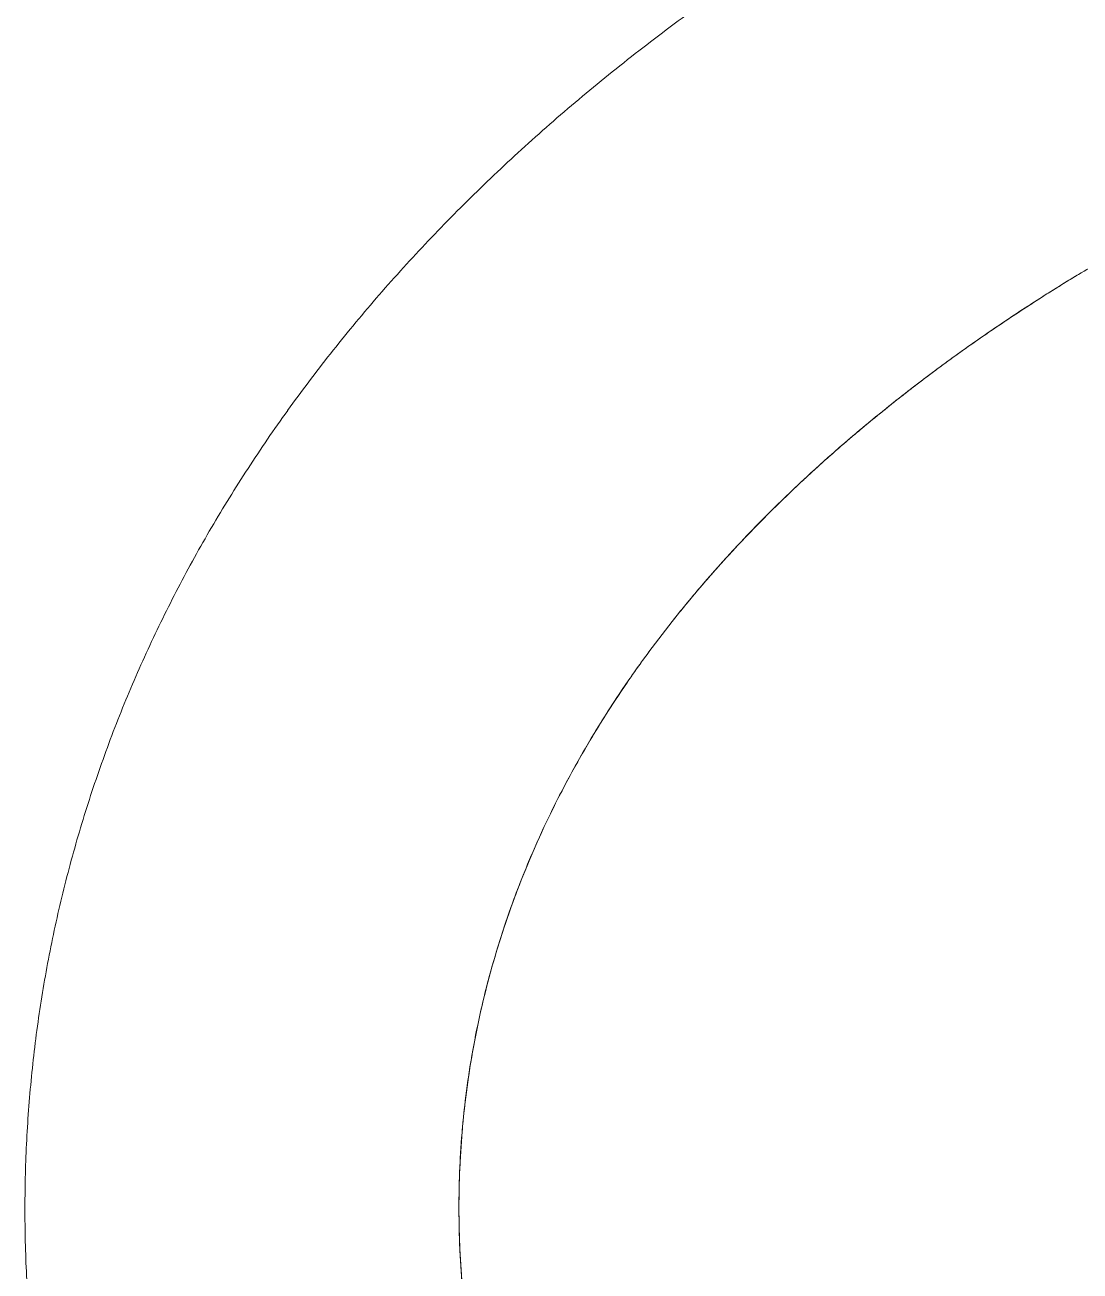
# Model space of a CAD drawing. Header units: millimetres. Extents: x 8533 to 164433, y 5768 to 115327.
# Drawn here: x 56871.8 to 56930, y 107752.9 to 107821.7 of the extents above; entities that cross this region are included whole.
import ezdxf

# ---------------------------------------------------------------- set-up
doc = ezdxf.new("R2010")
doc.units = ezdxf.units.MM
doc.header["$LTSCALE"] = 250
doc.layers.add('06_G-ENP_심볼', color=3, linetype='Continuous')
doc.layers.add('G-ENP', color=1, linetype='Continuous')

# ---------------------------------------------------------------- blocks, each defined once
blk = doc.blocks.new('zw$82BC')
at = {"layer": 'G-ENP', "color": 8, "lineweight": 0}
for centre, radius, start, end in [((15.85326, 91.58559), 1.46931, 125.28986, 127.4346), ((15.81173, 91.63984), 1.40099, 127.4345, 129.6447), ((15.77105, 91.68894), 1.33722, 129.64466, 131.92128), ((15.7315, 91.73298), 1.27803, 131.92131, 134.26483), ((15.69338, 91.7721), 1.22341, 134.26493, 136.67531), ((15.65698, 91.80643), 1.17337, 136.6755, 139.15205), ((15.98267, 91.39309), 1.39973, 119.69532, 121.19504), ((15.94925, 91.44826), 1.33523, 121.19479, 122.74227), ((15.95051, 91.44624), 1.33761, 121.13766, 122.68331), ((15.6226, 91.83617), 1.12791, 139.15234, 141.69368), ((15.91691, 91.49862), 1.27538, 122.68305, 124.27865), ((15.91564, 91.50053), 1.2731, 122.74201, 124.33954), ((15.88197, 91.5498), 1.21342, 124.33929, 125.98912), ((15.88324, 91.54801), 1.21561, 124.2784, 125.92624), ((15.59051, 91.86152), 1.08702, 141.69408, 144.29801), ((15.8484, 91.59602), 1.15629, 125.98889, 127.69327), ((15.84965, 91.59434), 1.15838, 125.926, 127.6283), ((15.85144, 91.59221), 1.16116, 127.63388, 129.29831), ((15.85006, 91.59395), 1.15894, 127.69557, 129.36157), ((15.56102, 91.88273), 1.05069, 144.29853, 146.96202), ((15.78016, 91.67908), 1.04879, 129.35905, 131.16197), ((15.78136, 91.67766), 1.05065, 129.2925, 131.09326), ((15.7485, 91.7153), 1.00068, 131.1618, 133.02327), ((15.74967, 91.714), 1.00244, 131.09309, 132.95233), ((15.53438, 91.90006), 1.01892, 146.96265, 149.68176), ((15.7175, 91.74851), 0.95526, 133.02313, 134.9447), ((15.71865, 91.74732), 0.95691, 132.95219, 134.87148), ((15.68845, 91.77765), 0.91411, 134.87138, 136.85202), ((15.68734, 91.77873), 0.91256, 134.94461, 136.92757), ((15.51088, 91.91382), 0.99169, 149.68251, 152.45236), ((15.65817, 91.806), 0.87263, 136.92752, 138.97281), ((15.65924, 91.80503), 0.87408, 136.85197, 138.89491), ((15.63015, 91.83038), 0.83548, 138.97282, 141.08097), ((15.63117, 91.82952), 0.83683, 138.89492, 141.0007), ((15.49078, 91.92433), 0.969, 152.45322, 155.268), ((15.60441, 91.85119), 0.80239, 141.00078, 143.16947), ((15.60343, 91.85195), 0.80115, 141.08105, 143.2521), ((15.47431, 91.93193), 0.95086, 155.26898, 158.122), ((15.57819, 91.87081), 0.76964, 143.25226, 145.48567), ((15.5791, 91.87015), 0.77077, 143.16963, 145.40072), ((15.55456, 91.88706), 0.74096, 145.48592, 147.78054), ((15.55541, 91.88649), 0.74199, 145.40096, 147.69332), ((15.46171, 91.93701), 0.93728, 158.12307, 161.00686), ((15.5327, 91.90084), 0.71513, 147.78088, 150.13483), ((15.53349, 91.90036), 0.71604, 147.69365, 150.04542), ((15.51277, 91.91229), 0.69214, 150.13527, 152.54589), ((15.51348, 91.9119), 0.69295, 150.04585, 152.45441), ((15.4532, 91.93996), 0.92827, 161.00801, 163.91437), ((15.4949, 91.92158), 0.672, 152.54643, 155.01027), ((15.49553, 91.92127), 0.6727, 152.45495, 154.91686), ((15.47924, 91.92889), 0.65472, 155.01092, 157.52368), ((15.47979, 91.92865), 0.65531, 154.91751, 157.42851), ((15.44899, 91.94119), 0.92388, 163.91557, 166.83577), ((15.46592, 91.93441), 0.64029, 157.52443, 160.08096), ((15.46637, 91.93423), 0.64078, 157.42926, 159.98425), ((15.4498, 91.94103), 0.92471, 166.83761, 169.76048), ((15.45506, 91.93835), 0.62874, 160.0818, 162.67616), ((15.45542, 91.93823), 0.62913, 159.98509, 162.57814), ((15.4468, 91.94094), 0.62009, 162.67709, 165.30258), ((15.44706, 91.94086), 0.62036, 162.57907, 165.20352), ((15.44916, 91.94112), 0.92407, 169.75891, 172.68145), ((15.44124, 91.94241), 0.61434, 165.30358, 167.95285), ((15.4414, 91.94237), 0.6145, 165.20452, 167.85304), ((15.43719, 91.94328), 0.61019, 167.95351, 170.62156), ((15.43725, 91.94327), 0.61025, 167.8535, 170.52139), ((15.4504, 91.94098), 0.92531, 172.68267, 175.59754), ((15.43975, 91.94288), 0.61278, 170.52409, 173.1774), ((15.43991, 91.94286), 0.61295, 170.62406, 173.2766), ((15.45625, 91.94055), 0.93118, 175.59872, 178.49699), ((15.44584, 91.94217), 0.61892, 173.27761, 175.90564), ((15.44557, 91.94219), 0.61864, 173.17841, 175.80749), ((15.45471, 91.94154), 0.62781, 175.90657, 178.50273), ((15.45432, 91.94156), 0.62742, 175.80843, 178.40591), ((15.46669, 91.94029), 0.94162, 178.49811, 181.37124), ((15.46599, 91.94125), 0.63909, 178.40676, 180.96593), ((15.46649, 91.94125), 0.63959, 178.50358, 181.06119), ((15.48054, 91.9415), 0.65365, 180.96668, 183.48159), ((15.48115, 91.94153), 0.65425, 181.06194, 183.57508), ((15.48167, 91.94067), 0.95661, 181.37228, 184.21237), ((15.49793, 91.94257), 0.67107, 183.48224, 185.94775), ((15.49864, 91.94263), 0.67178, 183.57572, 186.03929)]:
    blk.add_arc(centre, radius, start, end, dxfattribs=at)

msp = doc.modelspace()

# ---------------------------------------------------------------- block references
at = {"layer": '06_G-ENP_심볼', "color": 0, "xscale": 79.36842069133647, "yscale": 79.36842069133647, "zscale": 79.36842069133647}
msp.add_blockref('zw$82BC', (55718.946, 100459.202, -0.324), dxfattribs=at)

doc.saveas('drawing.dxf')
